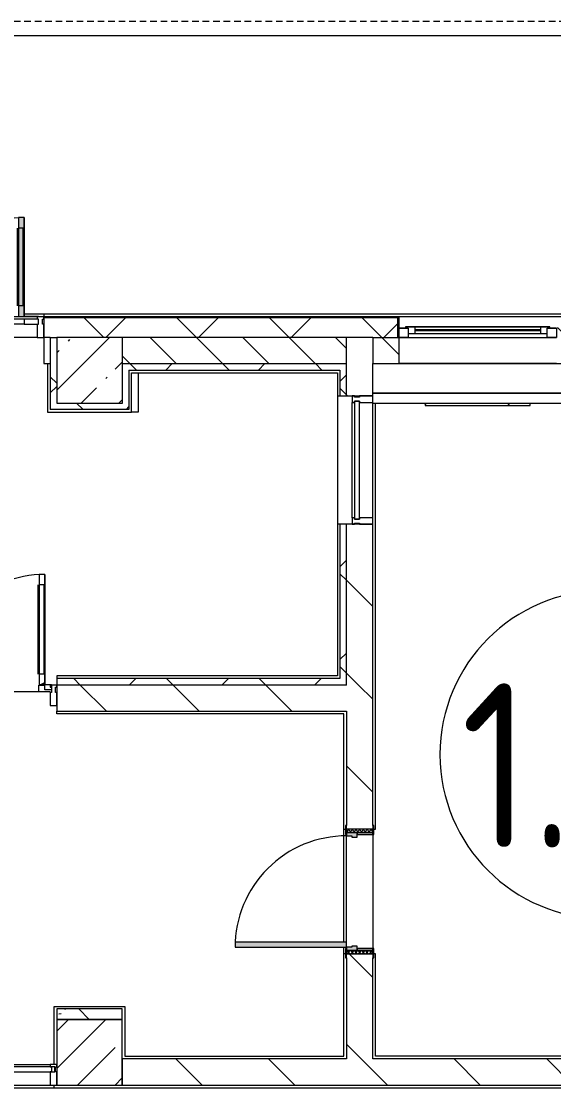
# Model space of a CAD drawing. Header units: millimetres. Extents: x 3991 to 282775, y -8553 to 29560.
# Drawn here: x 264145 to 268205, y 13380 to 21510 of the extents above; entities that cross this region are included whole.
import ezdxf

# ---------------------------------------------------------------- set-up
doc = ezdxf.new("R2010")
doc.units = ezdxf.units.MM
doc.linetypes.add('200_ШТРИХ__ш1_п0_6_', pattern=[80, 50, -30])
for name, color, linetype, lineweight in [('A-AREA-IDEN', 7, 'Continuous', 9), ('A-DETL-MBND', 7, '200_ШТРИХ__ш1_п0_6_', 9), ('A-GLAZ-2', 7, 'Continuous', 5), ('A-GLAZ-CURT-2', 7, 'Continuous', 5), ('A-GLAZ-CWMG-2', 7, 'Continuous', 5), ('A-WALL', 7, 'Continuous', 9), ('A-WALL-4', 7, 'Continuous', 5), ('I-WALL-3', 7, 'Continuous', 5), ('S-COLS', 7, 'Continuous', 5), ('Знаки', 7, 'Continuous', 5)]:
    doc.layers.add(name, color=color, linetype=linetype, lineweight=lineweight)
for name, color, linetype, lineweight, true_color in [('A-DETL-GENF-4', 7, 'Continuous', 5, 0xaaaaaa), ('A-DETL-GENF-5', 7, 'Continuous', 5, 0xe2e2e2), ('A-DOOR-3', 7, 'Continuous', 5, 0xaaaaaa), ('A-DOOR-4', 7, 'Continuous', 5, 0xe2e2e2), ('A-DOOR-FRAM-2', 7, 'Continuous', 5, 0xe2e2e2), ('A-DOOR-FRAM-3', 7, 'Continuous', 5, 0xaaaaaa), ('A-FLOR-1', 7, 'Continuous', 5, 0xaaaaaa), ('I-WALL-4', 7, 'Continuous', 5, 0x787878), ('Знаки-1', 7, 'Continuous', 5, 0x787878)]:
    doc.layers.add(name, color=color, linetype=linetype, lineweight=lineweight, true_color=true_color)
doc.styles.add('GOST Common_3', font='GOST_Common.ttf', dxfattribs={"width": 0.9, "height": 1250})
pattern_1 = [(135, (148815.1, 0), (-353.5534, -353.5534), [])]
pattern_2 = [(135, (148815.1, 0), (-176.7767, -176.7767), [])]
pattern_3 = [(45, (148815.1, 0), (-353.5534, 353.5534), []), (135, (148815.1, 0), (-353.5534, -353.5534), [])]

# ---------------------------------------------------------------- blocks, each defined once
blk = doc.blocks.new('110_Дверь_СКБ_1Ст_Внутренняя1 - Д-14_п_ 950x2100h_охрана-33310230-Общий план 1 этажа с размещением фрагментов 1_1-1_9')
at = {"layer": 'A-DOOR-3'}
h = blk.add_hatch(dxfattribs=at)
h.set_pattern_fill('FP_54', color=256, style=0, pattern_type=2)
h.set_pattern_definition([(135, (1826.41, 164.685), (-14.14214, -14.14214), []), (225, (1826.41, 164.685), (14.14214, -14.14214), [])])
h.paths.add_polyline_path([(462.5, -75.3), (462.5, -100), (487.5, -100), (487.5, 100), (462.5, 100)])
at = {"layer": 'A-DOOR-4'}
h = blk.add_hatch(color=256, dxfattribs=at)
h.paths.add_polyline_path([(-437.5, 100), (-437.5, 20), (-402.5, 20), (-402.5, 60), (-412.5, 60), (-412.5, 100), (-422.5, 100)])
h.paths.add_polyline_path([(427.5, 60), (427.5, 20), (462.5, 20), (462.5, 100), (437.5, 100), (437.5, 60)])
at = {"layer": 'A-DOOR-FRAM-2'}
for points in [[(-412.5, 100), (-372.5, 100), (-372.5, 950), (-412.5, 950), (-412.5, 120)], [(-492.5, 100), (-422.5, 100), (-422.5, 108), (-492.5, 108)], [(447.5, 108), (447.5, 100), (517.5, 100), (517.5, 108), (451.5, 108)], [(-437.5, -100), (-422.5, -100), (-422.5, 20), (-437.5, 20)], [(447.5, 20), (449.1, -100), (462.5, -100), (462.5, 20)], [(-492.5, -108), (-422.5, -108), (-422.5, -100), (-492.5, -100)], [(447.5, -102.9), (447.5, -108), (517.5, -108), (517.5, -100), (447.5, -100)]]:
    blk.add_hatch(color=256, dxfattribs=at).paths.add_polyline_path(points)
at = {"layer": 'A-DOOR-FRAM-3'}
h = blk.add_hatch(dxfattribs=at)
h.set_pattern_fill('FP_55', color=256, style=0, pattern_type=2)
h.set_pattern_definition([(45, (-296.384, 164.685), (-14.1421, 14.1421), []), (135, (-296.384, 164.685), (-14.1421, -14.1421), [])])
h.paths.add_polyline_path([(-462.5, -100), (-437.5, -100), (-437.5, 100), (-462.5, 100)])
at = {"layer": 'A-DOOR-3'}
for p, q in [((-412.5, 950), (-412.5, 100)), ((-372.5, 950), (-412.5, 950)), ((-372.5, 100), (-372.5, 950)), ((-412.5, 100), (-372.5, 100))]:
    blk.add_line(p, q, dxfattribs=at)
blk.add_arc((-412.5, 100), 850, 360, 90, dxfattribs=at)
at = {"layer": 'A-DOOR-FRAM-3'}
for p, q in [((-422.5, 108), (-492.5, 108)), ((-492.5, 108), (-492.5, 100)), ((-492.5, 100), (-422.5, 100)), ((-437.5, 100), (-462.5, 100)), ((-462.5, 100), (-462.5, -100)), ((-412.5, 100), (-437.5, 100)), ((-437.5, 100), (-437.5, 20)), ((-437.5, -100), (-437.5, 100)), ((-422.5, 100), (-437.5, 100)), ((-437.5, 100), (-437.5, 99)), ((-437.5, 99), (-422.5, 99)), ((-422.5, 100), (-422.5, 108)), ((-422.5, 99), (-422.5, 100)), ((-412.5, 60), (-412.5, 100)), ((437.5, 100), (437.5, 60)), ((462.5, 100), (437.5, 100)), ((517.5, 108), (447.5, 108)), ((447.5, 108), (447.5, 100)), ((462.5, 100), (447.5, 100)), ((447.5, 100), (447.5, 99)), ((447.5, 100), (517.5, 100)), ((447.5, 99), (462.5, 99)), ((462.5, 20), (462.5, 100)), ((487.5, 100), (462.5, 100)), ((462.5, 100), (462.5, -100)), ((462.5, 99), (462.5, 100)), ((487.5, -100), (487.5, 100)), ((517.5, 100), (517.5, 108)), ((-437.5, 20), (-402.5, 20)), ((-422.5, 20), (-437.5, 20)), ((-437.5, 20), (-437.5, -100)), ((-422.5, -100), (-422.5, 20)), ((-402.5, 60), (-412.5, 60)), ((-402.5, 20), (-402.5, 60)), ((437.5, 60), (427.5, 60)), ((427.5, 60), (427.5, 20)), ((427.5, 20), (462.5, 20)), ((462.5, 20), (447.5, 20)), ((447.5, 20), (447.5, -100)), ((462.5, -100), (462.5, 20)), ((-422.5, -100), (-492.5, -100)), ((-492.5, -100), (-492.5, -108)), ((-492.5, -108), (-422.5, -108)), ((-462.5, -100), (-437.5, -100)), ((-437.5, -100), (-422.5, -100)), ((-422.5, -108), (-422.5, -100)), ((447.5, -100), (462.5, -100)), ((517.5, -100), (447.5, -100)), ((447.5, -100), (447.5, -108)), ((447.5, -108), (517.5, -108)), ((462.5, -100), (487.5, -100)), ((517.5, -108), (517.5, -100))]:
    blk.add_line(p, q, dxfattribs=at)
blk = doc.blocks.new('Прямоугольный импост - Импост структурный с накладкой - 160мм-22852563-Общий план 1 этажа с размещением фрагментов 1_1-1_9')
at = {"layer": 'A-GLAZ-CWMG-2'}
for p, q in [((-50, 40), (-50, 140)), ((-50, 140), (0, 140)), ((0, 140), (0, 40)), ((-50, -17), (-50, 0)), ((-10, 40), (-10, 0)), ((0, 40), (-10, 40)), ((-10, 0), (0, 0)), ((0, 0), (0, -17)), ((0, -17), (-50, -17))]:
    blk.add_line(p, q, dxfattribs=at)
blk = doc.blocks.new('Дверь_Витражная_СКБ_2Ст - ВН-5-31911725-Общий план 1 этажа с размещением фрагментов 1_1-1_9')
at = {"layer": 'A-DETL-GENF-5'}
for points in [[(-788, 20), (-743, 20), (-743, 770), (-788, 770), (-788, 40)], [(746, 20), (752, 20), (752, 774), (707, 774), (707, 20)]]:
    blk.add_hatch(color=256, dxfattribs=at).paths.add_polyline_path(points)
at = {"layer": 'A-DETL-GENF-4'}
for p, q in [((-788, 770), (-743, 770)), ((-788, 770), (-788, 20)), ((-743, 770), (-788, 770)), ((-788, 770), (-788, 20)), ((-743, 770), (-743, 20)), ((-743, 20), (-743, 770)), ((752, 774), (707, 774)), ((707, 774), (707, 20)), ((752, 774), (707, 774)), ((707, 774), (707, 20)), ((752, 774), (752, 20)), ((752, 20), (752, 774)), ((-788, 690), (-743, 690)), ((-778, 690), (-778, 100)), ((-734, 690), (-734, 100)), ((698, 694), (698, 100)), ((752, 694), (707, 694)), ((742, 694), (742, 100)), ((-788, 100), (-743, 100)), ((752, 100), (707, 100)), ((-752, 20), (-860, 20)), ((-752, 20), (-860, 20)), ((-743, 20), (-788, 20)), ((-788, 20), (-743, 20)), ((707, 20), (752, 20)), ((707, 20), (752, 20)), ((752, 20), (860, 20)), ((860, 20), (752, 20))]:
    blk.add_line(p, q, dxfattribs=at)
at = {"layer": 'A-DOOR-3'}
for p, q in [((-752, 770), (-752, 20)), ((752, 774), (752, 20)), ((-752, 0), (-860, 0)), ((-860, 0), (-860, -40)), ((-752, -40), (-752, 0)), ((860, 0), (752, 0)), ((752, 0), (752, -40)), ((860, -40), (860, 0)), ((-860, -40), (-752, -40)), ((752, -40), (860, -40))]:
    blk.add_line(p, q, dxfattribs=at)
for centre, radius, start, end in [((-752, 20), 750, 360, 90), ((752, 20), 754, 90, 180)]:
    blk.add_arc(centre, radius, start, end, dxfattribs=at)
blk = doc.blocks.new('Прямоугольный импост - Импост структурный с накладкой - 160мм-24260934-Общий план 1 этажа с размещением фрагментов 1_1-1_9')
at = {"layer": 'A-GLAZ-CWMG-2'}
for p, q in [((115450.4, 19257), (113750.4, 19257)), ((115352.4, 19240), (113848.4, 19240)), ((115352.4, 19200), (113848.4, 19200)), ((115450.4, 19100), (113750.4, 19100))]:
    blk.add_line(p, q, dxfattribs=at)
blk = doc.blocks.new('Дверь_Витражная_остекление_ - ВВ-14 остекление-32472302-Общий план 1 этажа с размещением фрагментов 1_1-1_9')
at = {"layer": 'A-DETL-GENF-5'}
blk.add_hatch(color=256, dxfattribs=at).paths.add_polyline_path([(-792.9, -20), (-835, -20), (-835, -41.3), (-818.7, -33.1)])
at = {"layer": 'A-DETL-GENF-4'}
for p, q in [((-790, -20), (-835, -20)), ((-835, -860), (-835, -20)), ((-790, -20), (-835, -20)), ((-835, -20), (-835, -860)), ((-790, -860), (-790, -20)), ((-790, -860), (-790, -20)), ((840, -850), (840, -20)), ((840, -20), (840, -850)), ((885, -850), (885, -20)), ((885, -850), (885, -20)), ((-835, -100), (-790, -100)), ((-825, -780), (-825, -100)), ((-781, -780), (-781, -100)), ((831, -770), (831, -100)), ((885, -100), (840, -100)), ((875, -770), (875, -100)), ((-835, -780), (-790, -780)), ((885, -770), (840, -770)), ((-835, -860), (-790, -860)), ((-835, -860), (-790, -860)), ((885, -850), (840, -850)), ((840, -850), (885, -850))]:
    blk.add_line(p, q, dxfattribs=at)
at = {"layer": 'A-DOOR-3'}
for p, q in [((-885, 20), (-835, 20)), ((-885, -20), (-885, 20)), ((-835, 20), (-835, -20)), ((835, 20), (885, 20)), ((835, -20), (835, 20)), ((885, 20), (885, -20)), ((-835, -20), (-885, -20)), ((-835, -860), (-835, -20)), ((835, -850), (835, -20)), ((885, -20), (835, -20))]:
    blk.add_line(p, q, dxfattribs=at)
for centre, radius, start, end in [((-835, -20), 840, 270, 0), ((835, -20), 830, 180, 270)]:
    blk.add_arc(centre, radius, start, end, dxfattribs=at)
blk = doc.blocks.new('Прямоугольный импост - Импост структурный с накладкой - 160мм Темный-V166-Общий план 1 этажа с размещением фрагментов 1_1-1_9')
at = {"layer": 'A-GLAZ-CWMG-2'}
for p, q in [((-25, 0), (-25, 17)), ((-25, 17), (25, 17)), ((-15, 0), (-25, 0)), ((-15, -40), (-15, 0)), ((25, 0), (15, 0)), ((15, 0), (15, -40)), ((25, 17), (25, 0)), ((-25, -140), (-25, -40)), ((-25, -40), (-15, -40)), ((15, -40), (25, -40)), ((25, -40), (25, -140)), ((25, -140), (-25, -140))]:
    blk.add_line(p, q, dxfattribs=at)
blk = doc.blocks.new('Системная панель - Стекло - 40мм-24262626-Общий план 1 этажа с размещением фрагментов 1_1-1_9')
at = {"layer": 'A-GLAZ-CURT-2'}
h = blk.add_hatch(dxfattribs=at)
h.set_pattern_fill('FP_118', color=256, style=0, pattern_type=2)
h.set_pattern_definition([(135, (17665, -118370), (-1414.214, -1414.214), [1000, -3000]), (135, (18165, -119370), (-1414.214, -1414.214), [3000, -1000]), (135, (18665, -117370), (-1414.214, -1414.214), [1000, -3000])])
h.paths.add_polyline_path([(450, 40), (-450, 40), (-450, 0), (450, 0)])
for p, q in [((450, 40), (-450, 40)), ((-450, 40), (-450, 0)), ((-450, 0), (450, 0)), ((450, 0), (450, 40))]:
    blk.add_line(p, q, dxfattribs=at)
blk = doc.blocks.new('Прямоугольный импост - Импост структурный с накладкой - 160мм-20958586-Общий план 1 этажа с размещением фрагментов 1_1-1_9')
at = {"layer": 'A-GLAZ-CWMG-2'}
for p, q in [((117853, 17725), (117853, 18605)), ((118010, 17725), (118010, 18605))]:
    blk.add_line(p, q, dxfattribs=at)
blk = doc.blocks.new('Прямоугольный импост - Импост структурный с накладкой - 160мм-24262627-Общий план 1 этажа с размещением фрагментов 1_1-1_9')
at = {"layer": 'A-GLAZ-CWMG-2'}
for p, q in [((-50, 0), (-50, 17)), ((-50, 17), (0, 17)), ((-40, 0), (-50, 0)), ((-40, -40), (-40, 0)), ((0, 0), (-10, 0)), ((-10, 0), (-10, -40)), ((0, 17), (0, 0)), ((-50, -140), (-50, -40)), ((-50, -40), (-40, -40)), ((-10, -40), (0, -40)), ((0, -40), (0, -140)), ((0, -140), (-50, -140))]:
    blk.add_line(p, q, dxfattribs=at)
blk = doc.blocks.new('Прямоугольный импост - Импост структурный с накладкой - 160мм-24262628-Общий план 1 этажа с размещением фрагментов 1_1-1_9')
at = {"layer": 'A-GLAZ-CWMG-2'}
for p, q in [((0, 17), (-50, 17)), ((-50, 17), (-50, 0)), ((-50, 0), (-40, 0)), ((-40, 0), (-40, -40)), ((-10, -40), (-10, 0)), ((-10, 0), (0, 0)), ((0, 0), (0, 17)), ((-40, -40), (-50, -40)), ((-50, -40), (-50, -140)), ((0, -40), (-10, -40)), ((0, -140), (0, -40)), ((-50, -140), (0, -140))]:
    blk.add_line(p, q, dxfattribs=at)
blk = doc.blocks.new('120_Окно_СКБ_1Ст - 120_Окно_СКБ_1Ст_1200х2500_h_ с форточкой-22889524-Общий план 1 этажа с размещением фрагментов 1_1-1_9')
at = {"layer": 'A-GLAZ-2'}
for p, q in [((-600, 5), (-600, 75)), ((-600, 75), (-530, 75)), ((600, 75), (-600, 75)), ((-530, 5), (-600, 5)), ((-600, 5), (-550, 5)), ((-530, 5), (-550, 5)), ((-550, 5), (-550, -5)), ((-530, 75), (-530, 5)), ((530, 45), (-530, 45)), ((-530, 45), (-530, 5)), ((-480, -5), (-480, 45)), ((-480, 25), (480, 25)), ((480, 15), (-480, 15)), ((480, -5), (480, 45)), ((530, 5), (530, 75)), ((530, 75), (600, 75)), ((530, 5), (530, 45)), ((600, 5), (530, 5)), ((550, 5), (530, 5)), ((550, 5), (600, 5)), ((550, -5), (550, 5)), ((600, 75), (600, 5)), ((-550, -5), (550, -5)), ((550, -5), (-550, -5))]:
    blk.add_line(p, q, dxfattribs=at)
blk = doc.blocks.new('Системная панель - Стекло - 40мм-32354598-Общий план 1 этажа с размещением фрагментов 1_1-1_9')
at = {"layer": 'A-GLAZ-CURT-2'}
for p, q in [((875, 40), (-875, 40)), ((-875, 40), (-875, 0)), ((-875, 0), (875, 0)), ((875, 0), (875, 40))]:
    blk.add_line(p, q, dxfattribs=at)
blk = doc.blocks.new('Прямоугольный импост - Импост структурный с накладкой - 160мм Темный-32355000-Общий план 1 этажа с размещением фрагментов 1_1-1_9')
at = {"layer": 'A-GLAZ-CWMG-2'}
for p, q in [((113845.4, 13557), (115550, 13557)), ((113845.4, 13400), (115550, 13400))]:
    blk.add_line(p, q, dxfattribs=at)
blk = doc.blocks.new('BSC_Колонна _Прямоугольная - 500х500-V197-Общий план 1 этажа с размещением фрагментов 1_1-1_9')
at = {"layer": 'S-COLS'}
h = blk.add_hatch(dxfattribs=at)
h.set_pattern_fill('FP_145', color=256, style=0, pattern_type=2)
h.set_pattern_definition([(45, (-115850.45, -18850), (-285.1231, 285.1231), []), (45, (-115565.32, -18850), (-285.1231, 285.1231), [504.031, -100.806, 16.764, -84.042])])
h.paths.add_polyline_path([(250, -250), (250, 250), (-250, 250), (-250, -250), (-116.7, -250)])
for p, q in [((250, 250), (-250, 250)), ((-250, 250), (-250, -250)), ((250, -250), (250, 250)), ((-250, -250), (250, -250))]:
    blk.add_line(p, q, dxfattribs=at)
blk = doc.blocks.new('Прямоугольный импост - Импост структурный с накладкой - 160мм Темный-31239248-Общий план 1 этажа с размещением фрагментов 1_1-1_9')
at = {"layer": 'A-GLAZ-CWMG-2'}
for p, q in [((0, 17), (-50, 17)), ((-50, 17), (-50, 0)), ((-50, 0), (-40, 0)), ((-40, 0), (-40, -40)), ((-10, -40), (-10, 0)), ((-10, 0), (0, 0)), ((0, 0), (0, 17)), ((-40, -40), (-50, -40)), ((-50, -40), (-50, -140)), ((0, -40), (-10, -40)), ((0, -140), (0, -40)), ((-50, -140), (0, -140))]:
    blk.add_line(p, q, dxfattribs=at)
blk = doc.blocks.new('Прямоугольный импост - Импост структурный с накладкой - 160мм Темный-V250-Общий план 1 этажа с размещением фрагментов 1_1-1_9')
at = {"layer": 'A-GLAZ-CWMG-2'}
for p, q in [((0, 17), (-50, 17)), ((-50, 17), (-50, 0)), ((-50, 0), (-40, 0)), ((-40, 0), (-40, -40)), ((-10, -40), (-10, 0)), ((-10, 0), (0, 0)), ((0, 0), (0, 17)), ((-40, -40), (-50, -40)), ((-50, -40), (-50, -140)), ((0, -40), (-10, -40)), ((0, -140), (0, -40)), ((-50, -140), (0, -140))]:
    blk.add_line(p, q, dxfattribs=at)
blk = doc.blocks.new('Съемный металлический экран с перфорацией - E3-V309-Общий план 1 этажа с размещением фрагментов 1_1-1_9')
at = {"layer": 'Знаки-1'}
h = blk.add_hatch(dxfattribs=at)
h.set_pattern_fill('FP_207', color=256, style=0, pattern_type=2)
h.set_pattern_definition([(0, (-118317.03, -18580), (0, 254), [68.059, -371.882]), (60, (-118190.03, -18545.97), (-219.97045, 127), [68.059, -371.882]), (120, (-118156, -18418.97), (-219.97045, -127), [68.059, -371.882]), (30, (-118248.97, -18580), (-5e-05, 508.0001), [68.059, -439.941]), (30, (-118375.97, -18360.03), (-5e-05, 508.0001), [68.059, -439.941]), (150, (-118317.03, -18580), (-439.941, -254.0001), [68.059, -439.941]), (150, (-118190.03, -18360.03), (-439.941, -254.0001), [68.059, -439.941]), (90, (-118156, -18487.03), (-439.941, 254), [68.059, -439.941]), (90, (-118410, -18487.03), (-439.941, 254), [68.059, -439.941])])
h.paths.add_polyline_path([(0, 0), (800, 0), (800, 20), (0, 20)])
at = {"layer": 'Знаки'}
for p, q in [((0, 20), (0, 0)), ((0, 0), (800, 0)), ((800, 0), (800, 20))]:
    blk.add_line(p, q, dxfattribs=at)
blk = doc.blocks.new('Зашивка приборов отопления2 - Зашивка приборов отопления-33269377-Общий план 1 этажа с размещением фрагментов 1_1-1_9')
at = {"layer": 'A-WALL-4'}
for p, q in [((119410, 18900), (118210, 18900)), ((120680.1, 18675), (120680.1, 18900)), ((118010, 18675), (120680.1, 18675)), ((120680.1, 18675), (118010, 18675)), ((120680.1, 18600), (120680.1, 18675)), ((118010, 18600), (120680.1, 18600))]:
    blk.add_line(p, q, dxfattribs=at)
blk = doc.blocks.new('Марка_Помещения - Номер-25198446-Общий план 1 этажа с размещением фрагментов 1_1-1_9')
at = {"layer": 'A-AREA-IDEN'}
for start, end in [(360, 180), (180, 360)]:
    blk.add_arc((0, 0), 2.5, start, end, dxfattribs=at)

msp = doc.modelspace()

# ---------------------------------------------------------------- hatches: boundary and pattern name
at = {"layer": 'A-WALL-4'}
h = msp.add_hatch(dxfattribs=at)
h.set_pattern_fill('FP_73', color=256, style=0, pattern_type=2)
h.set_pattern_definition(pattern_3)
h.paths.add_polyline_path([(261615.5, 19100), (261635.5, 19100), (261615.5, 19218.2), (261615.5, 19105.3)])
h.paths.add_polyline_path([(264415.5, 19100), (267017.1, 19100), (267017.1, 19250), (264315.5, 19250), (264315.5, 19100), (264415.1, 19100)])
h.paths.add_polyline_path([(269667.1, 19100), (269675.1, 19100), (269672.1, 19250), (268233.1, 19250), (268233.1, 19100), (268946.7, 19100)])
h.paths.add_polyline_path([(261723.9, 19100), (261705.2, 19125.9), (261715.5, 19100)])
h.paths.add_polyline_path([(261671.4, 19158.9), (261672.6, 19170.9), (261665.5, 19180.7), (261665.5, 19250), (261615.4, 19250), (261620.9, 19228.8), (261665.5, 19167.1)])
h = msp.add_hatch(dxfattribs=at)
h.set_pattern_fill('FP_58', color=256, style=0, pattern_type=2)
h.set_pattern_definition(pattern_2)
h.paths.add_polyline_path([(266559.3, 18900), (266625.1, 18900), (266625.1, 19100), (264915.5, 19100), (264915.5, 18900), (266555.1, 18900)])
h.paths.add_polyline_path([(259925.1, 18900), (261565.5, 18900), (261565.5, 19100), (259865.1, 19100), (259865.1, 18900), (259915.1, 18900)])
h.paths.add_polyline_path([(264319.4, 18900), (264365.5, 18900), (264365.5, 19100), (264315.5, 19097), (264315.5, 18900)])
h.paths.add_polyline_path([(261615.5, 18900), (261665.5, 18900), (261665.5, 19100), (261615.5, 19100), (261615.5, 18980.3)])
h = msp.add_hatch(dxfattribs=at)
h.set_pattern_fill('FP_58', color=256, style=0, pattern_type=2)
h.set_pattern_definition(pattern_2)
h.paths.add_polyline_path([(269725.1, 18900), (269745.1, 18900), (269745.1, 19100), (268225.1, 19100), (268225.1, 18900), (269495.2, 18900)])
h.paths.add_polyline_path([(266992.1, 18900), (267025.1, 18900), (267020.1, 19100), (266825.1, 19100), (266825.1, 18900), (266845.1, 18900)])
at = {"layer": 'I-WALL-3'}
h = msp.add_hatch(dxfattribs=at)
h.set_pattern_fill('FP_73', color=256, style=0, pattern_type=2)
h.set_pattern_definition(pattern_3)
h.paths.add_polyline_path([(264415.5, 18550), (264415.1, 19100), (264365.5, 19100), (264365.5, 18550), (264415.5, 18550)])
h = msp.add_hatch(dxfattribs=at)
h.set_pattern_fill('FP_72', color=256, style=0, pattern_type=2)
h.set_pattern_definition(pattern_1)
h.paths.add_polyline_path([(266625.1, 16450), (266825.1, 16450), (266825.1, 17675), (266625.1, 17675), (266625.1, 16500)])
h.paths.add_polyline_path([(266825.1, 18655), (266825.1, 19100), (266625.1, 19100), (266625.1, 18655)])
h = msp.add_hatch(dxfattribs=at)
h.set_pattern_fill('FP_73', color=256, style=0, pattern_type=2)
h.set_pattern_definition(pattern_3)
h.paths.add_polyline_path([(266542.9, 18850), (266575.1, 18850.3), (266575.1, 18900), (264915.5, 18900), (264915.5, 18850), (266503.4, 18850)])
h = msp.add_hatch(dxfattribs=at)
h.set_pattern_fill('FP_73', color=256, style=0, pattern_type=2)
h.set_pattern_definition(pattern_3)
h.paths.add_polyline_path([(266625.1, 16500), (266625.1, 17675), (266575.1, 17675), (266575.1, 16500), (266621.6, 16500)])
h.paths.add_polyline_path([(266575.1, 18655), (266625.1, 18655), (266625.1, 18900), (266575.1, 18900), (266575.1, 18830)])
h = msp.add_hatch(dxfattribs=at)
h.set_pattern_fill('FP_73', color=256, style=0, pattern_type=2)
h.set_pattern_definition(pattern_3)
h.paths.add_polyline_path([(264915.5, 18550), (264965.5, 18550), (264965.5, 18600), (264415.5, 18600), (264415.5, 18550), (264548.8, 18550)])
h = msp.add_hatch(dxfattribs=at)
h.set_pattern_fill('FP_73', color=256, style=0, pattern_type=2)
h.set_pattern_definition(pattern_3)
h.paths.add_polyline_path([(266555.1, 16450), (266625.1, 16450), (266621.6, 16500), (264415.5, 16500), (264418, 16450), (266014.8, 16450)])
h = msp.add_hatch(dxfattribs=at)
h.set_pattern_fill('FP_72', color=256, style=0, pattern_type=2)
h.set_pattern_definition(pattern_1)
h.paths.add_polyline_path([(266555.1, 16250), (266825.1, 16250), (266825.1, 16450), (264415.5, 16450), (264415.7, 16250), (266014.8, 16250)])
h = msp.add_hatch(dxfattribs=at)
h.set_pattern_fill('FP_72', color=256, style=0, pattern_type=2)
h.set_pattern_definition(pattern_1)
h.paths.add_polyline_path([(266625.1, 13600), (266825.1, 13600), (266825.1, 14400), (266625.1, 14400), (266625.1, 13615.4)])
h.paths.add_polyline_path([(266625.1, 15350), (266825.1, 15350), (266825.1, 16250), (266625.1, 16250), (266625.1, 15380)])
h = msp.add_hatch(dxfattribs=at)
h.set_pattern_fill('FP_72', color=256, style=0, pattern_type=2)
h.set_pattern_definition(pattern_1)
h.paths.add_polyline_path([(267969.4, 13400), (269745.1, 13400), (269745.1, 13600), (264915.1, 13600), (264915.1, 13400), (266014.8, 13400)])
at = {"layer": 'I-WALL-4'}
h = msp.add_hatch(dxfattribs=at)
h.set_pattern_fill('FP_86', color=256, style=0, pattern_type=2)
h.set_pattern_definition([(135, (148815.1, 0), (-377.1708, -377.1708), [533.4, -88.9, 17.78, -88.9]), (135, (148815.1, 376.94), (-377.1708, -377.1708), []), (50, (148815.1, 0), (637.6445, -55.7866), [66.675, -733.425]), (355, (148815.1, 0), (-123.3494, 668.6992), [53.34, -586.74]), (100.451, (148868.2, -4.65), (514.299, 612.908), [56.665, -623.315]), (46.184, (148815.1, 177.8), (948.7764, -147.1497), [100.012, -1100.137]), (96.636, (148894.15, 165.5), (830.909, 865.997), [84.998, -934.973]), (351.184, (148815.1, 177.8), (830.918, 865.988), [80.01, -880.11]), (21, (148904, 133.35), (530.6506, -357.9283), [66.675, -733.425]), (326, (148904, 133.35), (216.308, 644.6585), [53.34, -586.74]), (71.451, (148948.2, 103.5), (746.9596, 286.7243), [56.665, -623.315]), (37.5, (148815.09, 0), (10.81053, 295.9426), [16.764, -562.864, 16.764, -578.866, -588.962]), (37.5, (148815.09, 0), (10.81053, 295.9426), [-1175.258, 16.764, -572.198]), (7.5, (148815.1, 0), (233.86916, 350.63175), [16.764, -322.834, 16.764, -549.529, -224.472]), (7.5, (148815.1, 0), (233.86916, 350.63175), [-905.891, 16.764, -207.708]), (327.5, (148616.84, 0), (474.5678, -20.0513), [16.764, -205.486, 16.764, -676.656, -920.115]), (327.5, (148616.84, 0), (474.5678, -20.0513), [-915.67, 16.764, -903.351]), (317.5, (148527.94, 0), (518.4522, 88.9934), [16.764, -272.161, 16.764, -443.738, -653.415]), (317.5, (148527.94, 0), (518.4522, 88.9934), [-749.427, 16.764, -636.651])])
h.paths.add_polyline_path([(264470.5, 13900), (264915.1, 13900), (264915.1, 13980), (264415.5, 13980), (264415.5, 13900)])
at = {"layer": 'S-COLS'}
h = msp.add_hatch(dxfattribs=at)
h.set_pattern_fill('FP_57', color=256, style=0, pattern_type=2)
h.set_pattern_definition([(45, (148815.1, 0), (-285.1231, 285.1231), []), (45, (149100.2, 0), (-285.1231, 285.1231), [504.031, -100.806, 16.764, -84.042])])
h.paths.add_polyline_path([(264415.1, 13400), (264915.1, 13400), (264915.1, 13900), (264415.1, 13900), (264415.1, 13600)])

# ---------------------------------------------------------------- linework, layer by layer
at = {"layer": 'A-DETL-MBND'}
for p, q in [((260007.7, 21510), (268785.1, 21510)), ((268785.1, 21400), (260087.2, 21400))]:
    msp.add_line(p, q, dxfattribs=at)
at = {"layer": 'A-FLOR-1'}
for p, q in [((268785.1, 21400), (260087.2, 21400)), ((265035.5, 18830), (265035.5, 18530)), ((266845.1, 15350), (266845.1, 18600)), ((265035.5, 18530), (264985.5, 18530)), ((264277.5, 16398), (264277.5, 16450)), ((264277.5, 16450), (264325.5, 16450)), ((264365.5, 16398), (262665.5, 16398)), ((264415.5, 16230), (264415.5, 16250)), ((266605.1, 16230), (264415.5, 16230)), ((266605.1, 14490), (266605.1, 16230)), ((266605.1, 15350), (266617.1, 15350)), ((266833.1, 15350), (266845.1, 15350)), ((266605.1, 13620), (266605.1, 14450)), ((266617.1, 14400), (266605.1, 14400)), ((266845.1, 14400), (266833.1, 14400)), ((266845.1, 13620), (266845.1, 14400)), ((264395.1, 13557), (264395.1, 14000)), ((264395.1, 14000), (264935.1, 14000)), ((264935.1, 14000), (264935.1, 13620)), ((264935.1, 13620), (266605.1, 13620)), ((269725.1, 13620), (266845.1, 13620)), ((262489.3, 13380), (269175.1, 13380)), ((264395.1, 13380), (264395.1, 13400))]:
    msp.add_line(p, q, dxfattribs=at)
at = {"layer": 'A-WALL'}
for p, q in [((267020.1, 19253), (264315.5, 19253)), ((267017.1, 19250), (264315.5, 19250)), ((267017.1, 19100), (267017.1, 19250)), ((267020.1, 19100), (267020.1, 19253)), ((264365.5, 19100), (264315.5, 19100)), ((264365.5, 19100), (264365.5, 18550)), ((266625.1, 19100), (264915.5, 19100)), ((266625.1, 18655), (266625.1, 19100)), ((266825.1, 19100), (267025.1, 19100)), ((266825.1, 19100), (266825.1, 18900)), ((264345.5, 18900), (264365.5, 18900)), ((264965.5, 18850), (266575.1, 18850)), ((264965.5, 18850), (264965.5, 18550)), ((266575.1, 18850), (266575.1, 18655)), ((264965.5, 18550), (264365.5, 18550)), ((266575.1, 17675), (266575.1, 16500)), ((266625.1, 16500), (266625.1, 17675)), ((266575.1, 16500), (264415.5, 16500))]:
    msp.add_line(p, q, dxfattribs=at)
at = {"layer": 'A-WALL-4'}
for p, q in [((264167.5, 19280), (273487.2, 19280)), ((264315.5, 19280), (264315.5, 18900)), ((273487.1, 19258), (264315.5, 19258)), ((267025.1, 18900), (267025.1, 19258)), ((264365.5, 19100), (264415.5, 19100)), ((264315.5, 18900), (264345.5, 18900)), ((264915.5, 18900), (266625.1, 18900)), ((266825.1, 18900), (269745.1, 18900))]:
    msp.add_line(p, q, dxfattribs=at)
at = {"layer": 'I-WALL-3'}
for p, q in [((266825.1, 19100), (266625.1, 19100)), ((264345.5, 18900), (264345.5, 18530)), ((266825.1, 18655), (266825.1, 18900)), ((264985.5, 18830), (266555.1, 18830)), ((264985.5, 18530), (264985.5, 18830)), ((266555.1, 18830), (266555.1, 16520)), ((266555.1, 18655), (266825.1, 18655)), ((264345.5, 18530), (264985.5, 18530)), ((266825.1, 17675), (266555.1, 17675)), ((266825.1, 15380), (266825.1, 17675)), ((264415.5, 16520), (264415.5, 16250)), ((266555.1, 16520), (264415.5, 16520)), ((266625.1, 16450), (264415.5, 16450)), ((266625.1, 16450), (266625.1, 16500)), ((264415.5, 16250), (266625.1, 16250)), ((266625.1, 16250), (266625.1, 15380)), ((266625.1, 14490), (266625.1, 15300)), ((266825.1, 15310), (266825.1, 14440)), ((266625.1, 14370), (266625.1, 13600)), ((266825.1, 13600), (266825.1, 14370)), ((264915.1, 13980), (264415.5, 13980)), ((264415.5, 13980), (264415.5, 13900)), ((264915.1, 13900), (264915.1, 13980)), ((264415.5, 13900), (264915.1, 13900)), ((266625.1, 13600), (264915.1, 13600)), ((264915.1, 13600), (264915.1, 13400)), ((269745.1, 13600), (266825.1, 13600)), ((264915.1, 13400), (269195.1, 13400))]:
    msp.add_line(p, q, dxfattribs=at)
at = {"layer": 'S-COLS'}
for p, q in [((264915.1, 13900), (264415.1, 13900)), ((264415.1, 13900), (264415.1, 13400)), ((264915.1, 13600), (264915.1, 13900)), ((264915.1, 13400), (264915.1, 13600)), ((264415.1, 13400), (264915.1, 13400))]:
    msp.add_line(p, q, dxfattribs=at)

# ---------------------------------------------------------------- block references
at = {"layer": 'A-AREA-IDEN', "xscale": 499.9999999999995, "yscale": 499.9999999999995, "zscale": 499.9999999999995}
msp.add_blockref('Марка_Помещения - Номер-25198446-Общий план 1 этажа с размещением фрагментов 1_1-1_9', (268587.7, 15919.6), dxfattribs=at)
at = {"layer": 'A-DOOR-3'}
msp.add_blockref('Дверь_Витражная_СКБ_2Ст - ВН-5-31911725-Общий план 1 этажа с размещением фрагментов 1_1-1_9', (263415.5, 19240), dxfattribs=at)
for name, p, rotation in [('Дверь_Витражная_остекление_ - ВВ-14 остекление-32472302-Общий план 1 этажа с размещением фрагментов 1_1-1_9', (263490.5, 16433), 180), ('110_Дверь_СКБ_1Ст_Внутренняя1 - Д-14_п_ 950x2100h_охрана-33310230-Общий план 1 этажа с размещением фрагментов 1_1-1_9', (266725.1, 14862.5), 90)]:
    msp.add_blockref(name, p, dxfattribs=dict(at, rotation=rotation))
at = {"layer": 'A-GLAZ-2', "rotation": 180}
msp.add_blockref('120_Окно_СКБ_1Ст - 120_Окно_СКБ_1Ст_1200х2500_h_ с форточкой-22889524-Общий план 1 этажа с размещением фрагментов 1_1-1_9', (267625.1, 19175), dxfattribs=at)
at = {"layer": 'A-GLAZ-CURT-2'}
for name, p, rotation in [('Системная панель - Стекло - 40мм-24262626-Общий план 1 этажа с размещением фрагментов 1_1-1_9', (266685.1, 18165), 269.9999999999995), ('Системная панель - Стекло - 40мм-32354598-Общий план 1 этажа с размещением фрагментов 1_1-1_9', (263525.5, 13540), 180)]:
    msp.add_blockref(name, p, dxfattribs=dict(at, rotation=rotation))
at = {"layer": 'A-GLAZ-CWMG-2'}
for name, p in [('Прямоугольный импост - Импост структурный с накладкой - 160мм-24260934-Общий план 1 этажа с размещением фрагментов 1_1-1_9', (148815.1, 0)), ('Прямоугольный импост - Импост структурный с накладкой - 160мм-20958586-Общий план 1 этажа с размещением фрагментов 1_1-1_9', (148815.1, 0)), ('Прямоугольный импост - Импост структурный с накладкой - 160мм Темный-31239248-Общий план 1 этажа с размещением фрагментов 1_1-1_9', (264415.5, 16433)), ('Прямоугольный импост - Импост структурный с накладкой - 160мм Темный-32355000-Общий план 1 этажа с размещением фрагментов 1_1-1_9', (148815.1, 0)), ('Прямоугольный импост - Импост структурный с накладкой - 160мм Темный-V250-Общий план 1 этажа с размещением фрагментов 1_1-1_9', (264415.1, 13540))]:
    msp.add_blockref(name, p, dxfattribs=at)
at = {"layer": 'A-GLAZ-CWMG-2', "extrusion": (0, 0, -1)}
for name, p, rotation in [('Прямоугольный импост - Импост структурный с накладкой - 160мм-22852563-Общий план 1 этажа с размещением фрагментов 1_1-1_9', (-264315.5, 19240), 180), ('Прямоугольный импост - Импост структурный с накладкой - 160мм-24262627-Общий план 1 этажа с размещением фрагментов 1_1-1_9', (-266685.1, 17675), 270.0000000000005)]:
    msp.add_blockref(name, p, dxfattribs=dict(at, rotation=rotation))
at = {"layer": 'A-GLAZ-CWMG-2', "rotation": 89.99999999999955}
msp.add_blockref('Прямоугольный импост - Импост структурный с накладкой - 160мм-24262628-Общий план 1 этажа с размещением фрагментов 1_1-1_9', (266685.1, 18655), dxfattribs=at)
at = {"layer": 'A-GLAZ-CWMG-2', "extrusion": (0, 0, -1)}
msp.add_blockref('Прямоугольный импост - Импост структурный с накладкой - 160мм Темный-V166-Общий план 1 этажа с размещением фрагментов 1_1-1_9', (-264390.5, 16433), dxfattribs=at)
at = {"layer": 'A-WALL-4'}
msp.add_blockref('Зашивка приборов отопления2 - Зашивка приборов отопления-33269377-Общий план 1 этажа с размещением фрагментов 1_1-1_9', (148815.1, 0), dxfattribs=at)
at = {"layer": 'S-COLS'}
msp.add_blockref('BSC_Колонна _Прямоугольная - 500х500-V197-Общий план 1 этажа с размещением фрагментов 1_1-1_9', (264665.5, 18850), dxfattribs=at)
at = {"layer": 'Знаки'}
msp.add_blockref('Съемный металлический экран с перфорацией - E3-V309-Общий план 1 этажа с размещением фрагментов 1_1-1_9', (267225.1, 18580), dxfattribs=at)

# ---------------------------------------------------------------- texts
at = {"layer": 'A-AREA-IDEN', "insert": (267497.5, 16462.4), "char_height": 1250, "width": 2741.771, "attachment_point": 1, "style": 'GOST Common_3'}
msp.add_mtext('1.61', dxfattribs=at)

doc.saveas('drawing.dxf')
